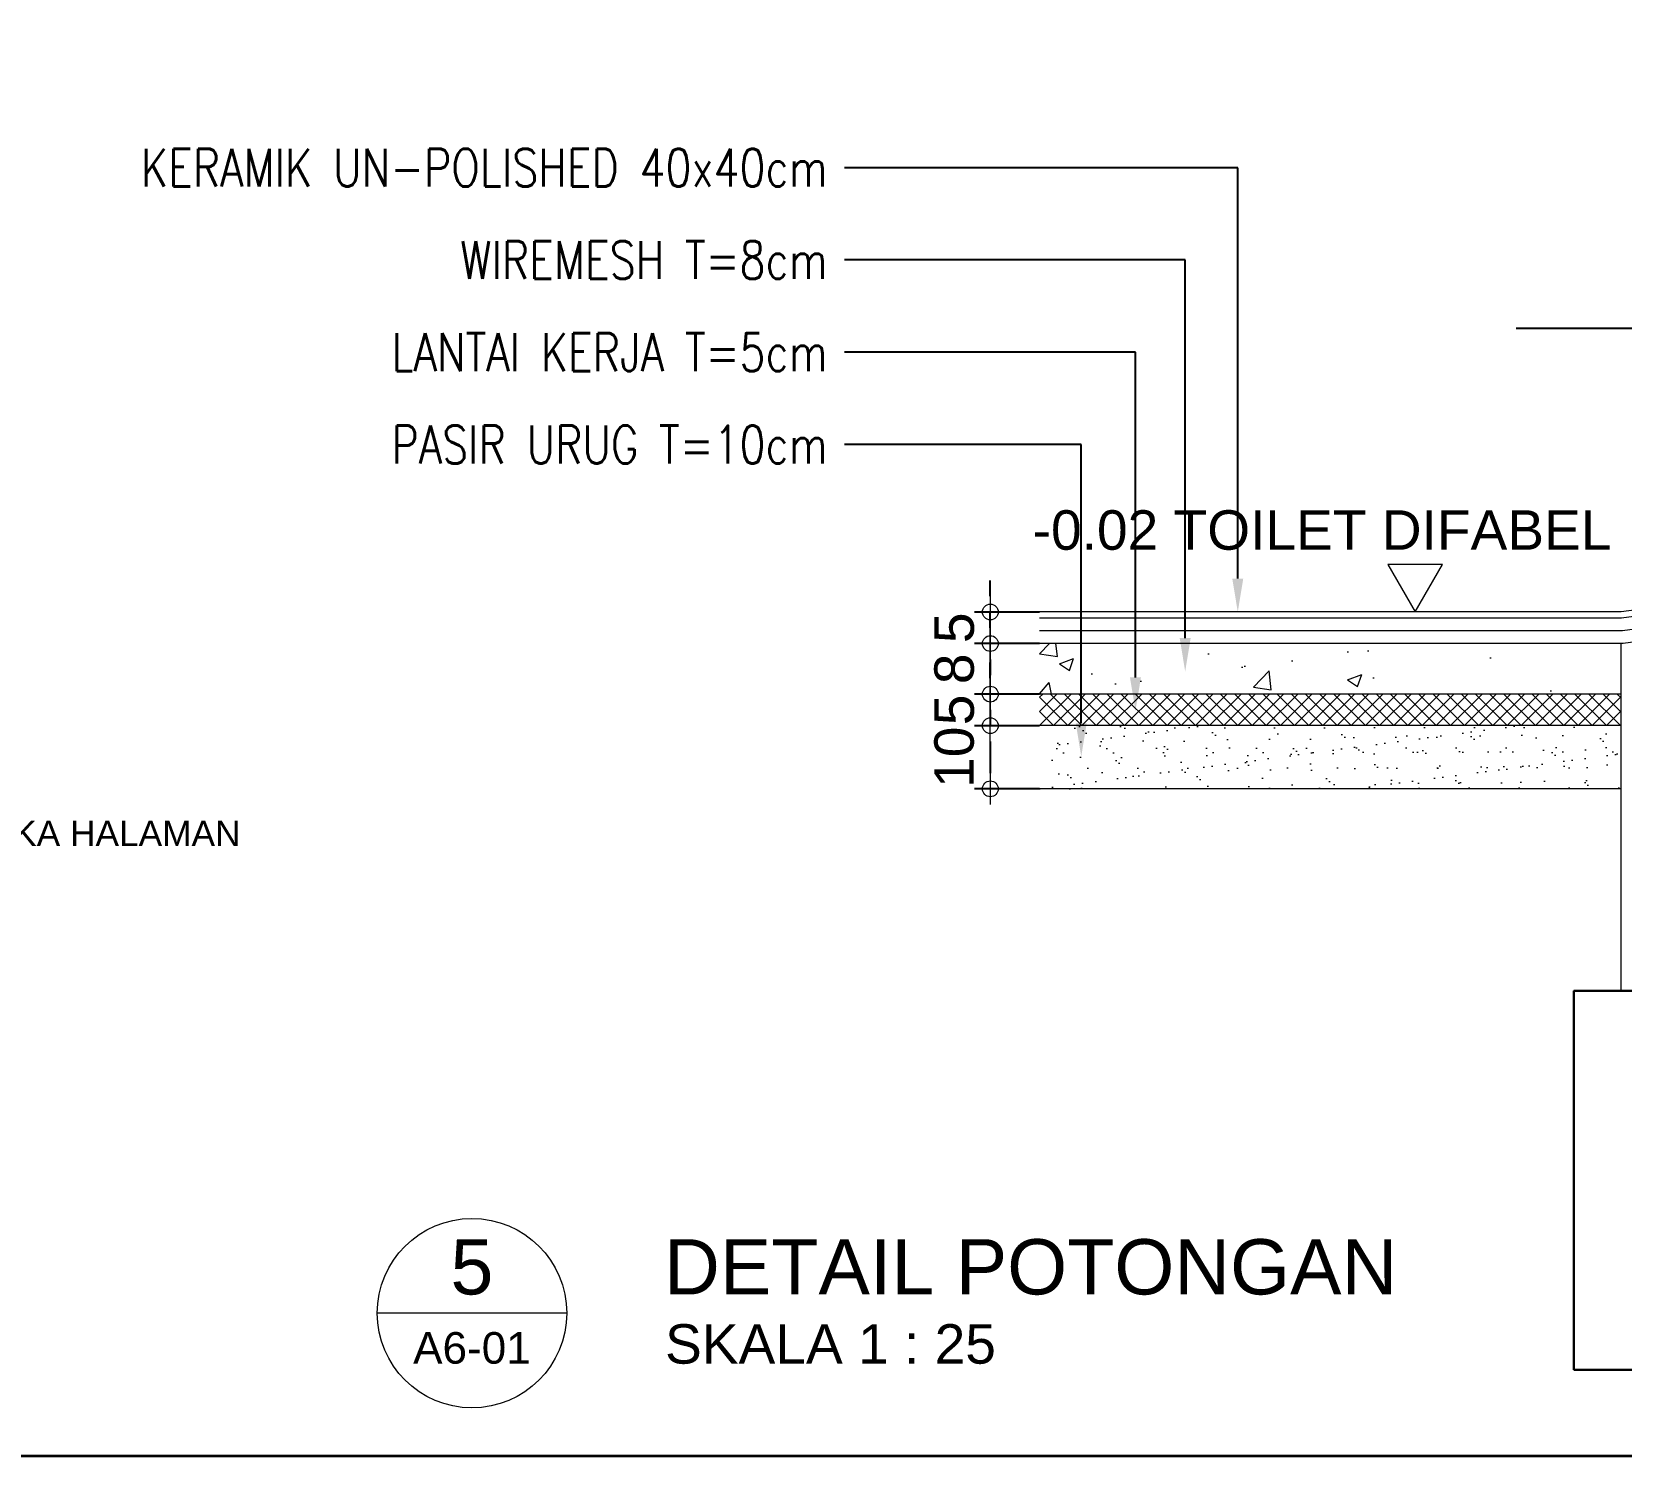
# Model space of a CAD drawing. Header units: millimetres. Extents: x -11 to 1625, y -267 to 180.
# Drawn here: x 1048.51 to 1058.58, y 119 to 128.02 of the extents above; entities that cross this region are included whole.
import ezdxf
from ezdxf import colors
from ezdxf.entities.mleader import LeaderData, LeaderLine
from ezdxf.enums import TextEntityAlignment as Align
from ezdxf.math import Vec2, Vec3

# ---------------------------------------------------------------- set-up
doc = ezdxf.new("R2010")
doc.units = ezdxf.units.MM
doc.linetypes.add('CENTER2', pattern=[1.125, 0.75, -0.125, 0.125, -0.125])
for name, color, linetype, lineweight in [('ARSIR BETON', 47, 'Continuous', 5), ('ARSIR WARNA', 43, 'Continuous', 0), ('blk', 1, 'Continuous', 30), ('dinding', 5, 'Continuous', 15), ('GRS KOP', 1, 'Continuous', 35), ('kop', 7, 'Continuous', 20), ('lan', 7, 'Continuous', 15), ('not', 7, 'Continuous', 20), ('TEXT KETERANGAN', 7, 'Continuous', 9), ('u', 6, 'Continuous', 20)]:
    doc.layers.add(name, color=color, linetype=linetype, lineweight=lineweight)
doc.styles.add('ATTR', font='romans.shx', dxfattribs={"width": 0.8, "height": 1.735066})
doc.styles.add('BARU', font='complex.shx')
doc.styles.add('S', font='SIMPLEX', dxfattribs={"width": 1.1})
doc.styles.get("Standard").update_dxf_attribs({"font": 'ARIALUNI.TTF'})
doc.linetypes.add('BATTING', pattern='A,0.0001,-0.1,[134,ltypeshp.shx,S=0.1,R=0,X=-0.1,Y=0],-0.2,[134,ltypeshp.shx,S=0.1,R=180,X=0.1,Y=0],-0.1', length=0.4001)
doc.dimstyles.new('SK-25', dxfattribs={"dimtxt": 0.25, "dimasz": 0.1, "dimexe": 0.1, "dimexo": 0, "dimgap": 0.1, "dimtad": 1, "dimdec": 0, "dimlfac": 25, "dimzin": 12, "dimdsep": 46, "dimtxsty": 'Standard', "dimblk": 'BULAT', "dimcen": 0.1, "dimclrd": 256, "dimadec": 0, "dimazin": 3, "dimtfac": 1, "dimtdec": 0, "dimtofl": 0, "dimtmove": 0, "dimatfit": 3, "dimldrblk": 'BULAT', "dimfxl": 0, "dimtolj": 1, "dimtzin": 0, "dimarcsym": 0})

# ---------------------------------------------------------------- blocks, each defined once
blk = doc.blocks.new('kop')
at = {"layer": 'GRS KOP'}
blk.add_lwpolyline([(1, 54), (83, 54), (83, 1), (1, 1)], close=True, dxfattribs=at)
at = {"layer": 'kop', "style": 'BARU', "flags": 4}
for p, height in [((73.8, 5.4), 0.35), ((80.303, 5.382), 0.25), ((73.8, 4.9), 0.35), ((80.303, 4.882), 0.25), ((73.8, 4.4), 0.35), ((80.303, 4.382), 0.25)]:
    blk.add_attdef('-', p, '', height=height, dxfattribs=at)
at = {"layer": 'kop', "flags": 4}
for tag, p in [('AR-00', (78.057, 2.648)), ('00', (81.238, 2.647))]:
    blk.add_attdef(tag, text='', height=0.35, dxfattribs=at).set_placement(p, align=Align.MIDDLE)
blk = doc.blocks.new('PEIL')
blk.add_lwpolyline([(-0.188, 0.325), (0.188, 0.325), (0, 0)], close=True)
at = {"style": 'S', "width": 1.1, "flags": 4}
blk.add_attdef('CAT', (0.265, 0.036), '', height=0.2, dxfattribs=at)
blk = doc.blocks.new('Ndtpd')
blk.add_line((0.747, 0), (-0.747, 0))
blk.add_circle((0, 0), 0.747)
at = {"flags": 4}
for tag, height, p in [('NO', 0.5, (0, 0.148)), ('NOLBR', 0.3, (0, -0.398))]:
    blk.add_attdef(tag, text='', height=height, dxfattribs=at).set_placement(p, align=Align.CENTER)
for tag, p, height in [('NDTPD', (1.516, 0.148), 0.5), ('SKALA', (1.523, -0.398), 0.3)]:
    blk.add_attdef(tag, p, '', height=height, dxfattribs=at)
blk = doc.blocks.new('BULAT')
for p, q in [((-1, 0), (1, 0)), ((0, -1), (0, 1))]:
    blk.add_line(p, q)
blk.add_circle((0, 0), 0.5)
blk = doc.blocks.new('*D1227')
at = {"layer": 'Defpoints', "color": 0}
for p in [(1054.897, 123.627), (1054.586, 123.227), (1054.897, 123.227)]:
    blk.add_point(p, dxfattribs=at)
at = {"layer": 'u', "color": 0, "lineweight": -2}
for p, q in [((1054.897, 123.627), (1054.486, 123.627)), ((1054.897, 123.227), (1054.486, 123.227))]:
    blk.add_line(p, q, dxfattribs=at)
at = {"layer": 'u', "lineweight": -2}
blk.add_line((1054.586, 123.527), (1054.586, 123.327), dxfattribs=at)
at = {"layer": 'u', "lineweight": -2, "xscale": 0.1, "yscale": 0.1, "zscale": 0.1}
for p, rotation in [((1054.586, 123.627), 90), ((1054.586, 123.227), 270)]:
    blk.add_blockref('BULAT', p, dxfattribs=dict(at, rotation=rotation))
at = {"layer": 'u', "color": 0, "insert": (1054.358, 123.427), "char_height": 0.25, "attachment_point": 5, "rotation": 90}
blk.add_mtext('\\A1;10', dxfattribs=at)
blk = doc.blocks.new('*D1228')
at = {"layer": 'Defpoints', "color": 0}
for p in [(1054.586, 123.827), (1054.897, 123.827), (1054.897, 123.627)]:
    blk.add_point(p, dxfattribs=at)
at = {"layer": 'u', "lineweight": -2}
for p, q in [((1054.586, 123.927), (1054.586, 124.027)), ((1054.586, 123.527), (1054.586, 123.427))]:
    blk.add_line(p, q, dxfattribs=at)
at = {"layer": 'u', "color": 0, "lineweight": -2}
for p, q in [((1054.897, 123.827), (1054.486, 123.827)), ((1054.897, 123.627), (1054.486, 123.627))]:
    blk.add_line(p, q, dxfattribs=at)
at = {"layer": 'u', "lineweight": -2, "xscale": 0.1, "yscale": 0.1, "zscale": 0.1}
for p, rotation in [((1054.586, 123.827), 270), ((1054.586, 123.627), 90)]:
    blk.add_blockref('BULAT', p, dxfattribs=dict(at, rotation=rotation))
at = {"layer": 'u', "color": 0, "insert": (1054.359, 123.727), "char_height": 0.25, "attachment_point": 5, "rotation": 90}
blk.add_mtext('\\A1;5', dxfattribs=at)
blk = doc.blocks.new('*D1229')
at = {"layer": 'Defpoints', "color": 0}
for p in [(1054.586, 124.147), (1054.897, 124.147), (1054.897, 123.827)]:
    blk.add_point(p, dxfattribs=at)
at = {"layer": 'u', "lineweight": -2}
for p, q in [((1054.586, 124.247), (1054.586, 124.347)), ((1054.586, 123.727), (1054.586, 123.627))]:
    blk.add_line(p, q, dxfattribs=at)
at = {"layer": 'u', "color": 0, "lineweight": -2}
for p, q in [((1054.897, 124.147), (1054.486, 124.147)), ((1054.897, 123.827), (1054.486, 123.827))]:
    blk.add_line(p, q, dxfattribs=at)
at = {"layer": 'u', "lineweight": -2, "xscale": 0.1, "yscale": 0.1, "zscale": 0.1}
for p, rotation in [((1054.586, 124.147), 270), ((1054.586, 123.827), 90)]:
    blk.add_blockref('BULAT', p, dxfattribs=dict(at, rotation=rotation))
at = {"layer": 'u', "color": 0, "insert": (1054.358, 123.987), "char_height": 0.25, "attachment_point": 5, "rotation": 90}
blk.add_mtext('\\A1;8', dxfattribs=at)
blk = doc.blocks.new('*D1230')
at = {"layer": 'Defpoints', "color": 0}
for p in [(1054.586, 124.347), (1054.897, 124.347), (1054.897, 124.147)]:
    blk.add_point(p, dxfattribs=at)
at = {"layer": 'u', "lineweight": -2}
for p, q in [((1054.586, 124.447), (1054.586, 124.547)), ((1054.586, 124.047), (1054.586, 123.947))]:
    blk.add_line(p, q, dxfattribs=at)
at = {"layer": 'u', "color": 0, "lineweight": -2}
for p, q in [((1054.897, 124.347), (1054.486, 124.347)), ((1054.897, 124.147), (1054.486, 124.147))]:
    blk.add_line(p, q, dxfattribs=at)
at = {"layer": 'u', "lineweight": -2, "xscale": 0.1, "yscale": 0.1, "zscale": 0.1}
for p, rotation in [((1054.586, 124.347), 270), ((1054.586, 124.147), 90)]:
    blk.add_blockref('BULAT', p, dxfattribs=dict(at, rotation=rotation))
at = {"layer": 'u', "color": 0, "insert": (1054.359, 124.247), "char_height": 0.25, "attachment_point": 5, "rotation": 90}
blk.add_mtext('\\A1;5', dxfattribs=at)

msp = doc.modelspace()

# ---------------------------------------------------------------- hatches: boundary and pattern name
at = {"layer": 'ARSIR BETON'}
h = msp.add_hatch(dxfattribs=at)
h.set_pattern_fill('AR-CONC', color=256, scale=0.005, style=0)
h.set_pattern_definition([(50, (1054.8974, 123.8273), (0.91092, -0.0797), [0.09525, -1.04775]), (355, (1054.8974, 123.8273), (-0.17621, 0.95528), [0.0762, -0.8382]), (100.45, (1054.9733, 123.8206), (0.73471, 0.87558), [0.08095, -0.89045]), (46.184, (1054.8974, 124.0813), (1.3554, -0.2102), [0.14287, -1.57162]), (96.636, (1055.0104, 124.0638), (1.187, 1.23713), [0.12143, -1.33567]), (351.184, (1054.8974, 124.0813), (1.187, 1.2371), [0.1143, -1.2573]), (21, (1055.0244, 124.0178), (0.75807, -0.51133), [0.09525, -1.04775]), (326, (1055.0244, 124.0178), (0.309, 0.92094), [0.0762, -0.8382]), (71.45, (1055.0876, 123.9752), (1.06708, 0.40961), [0.08095, -0.89045]), (37.5, (1054.89742, 123.82727), (0.015443, 0.422775), [0, -0.82804, 0, -0.8509, 0, -0.841375]), (7.5, (1054.8974, 123.82727), (0.3341, 0.500903), [0, -0.48514, 0, -0.80899, 0, -0.320675]), (327.5, (1054.6142, 123.82727), (0.677953, -0.028644), [0, -0.3175, 0, -0.9906, 0, -1.31445]), (317.5, (1054.4872, 123.8273), (0.74065, 0.12713), [0, -0.41275, 0, -0.65786, 0, -0.93345])])
h.paths.add_polyline_path([(1058.5836781, 124.1472705), (1054.8974198, 124.1472705), (1054.8974198, 123.8272705), (1058.5836781, 123.8272705)])
h = msp.add_hatch(dxfattribs=at)
h.set_pattern_fill('ANSI37', color=256, scale=0.02, style=0)
h.set_pattern_definition([(45, (1054.89742, 123.62727), (-0.0449013, 0.0449013), []), (135, (1054.89742, 123.62727), (-0.0449013, -0.0449013), [])])
h.paths.add_polyline_path([(1058.5836781, 123.8272705), (1054.8974198, 123.8272705), (1054.8974198, 123.6272705), (1058.5836781, 123.6272705)])
h = msp.add_hatch(dxfattribs=at)
h.set_pattern_fill('AR-SAND', color=256, scale=0.004, style=0)
h.set_pattern_definition([(37.5, (1054.89742, 123.22727), (-0.0064, 0.195765), [0, -0.154432, 0, -0.17272, 0, -0.1651]), (7.5, (1054.89742, 123.22727), (0.17981, 0.28673), [0, -0.083312, 0, -0.139192, 0, -0.05334]), (327.5, (1054.77245, 123.22727), (0.316397, 0.000575), [0, -0.0508, 0, -0.18288, 0, -0.23876]), (317.5, (1054.77245, 123.22727), (0.305423, 0.089172), [0, -0.0254, 0, -0.119888, 0, -0.13716])])
h.paths.add_polyline_path([(1058.5836781, 123.6272705), (1054.8974198, 123.6272705), (1054.8974198, 123.2272705), (1058.5836781, 123.2272705)])

# ---------------------------------------------------------------- linework, layer by layer
at = {"linetype": 'CENTER2'}
msp.add_lwpolyline([(1057.9185247, 126.1446943), (1059.9848068, 126.1446943)], dxfattribs=at)
at = {"layer": 'ARSIR WARNA', "linetype": 'BATTING', "ltscale": 0.2}
msp.add_lwpolyline([(1062.7517983, 124.3072705), (1059.1916429, 124.3072705), (1058.5916429, 124.2272705), (1054.8974198, 124.2272705)], dxfattribs=at)
at = {"layer": 'blk'}
msp.add_lwpolyline([(1058.2836781, 119.5472704), (1059.4836781, 119.5472704), (1059.4836781, 121.9472704), (1058.2836781, 121.9472704)], close=True, dxfattribs=at)
at = {"layer": 'dinding'}
msp.add_lwpolyline([(1059.1836781, 124.2255006), (1059.1836781, 121.9472704), (1058.5836781, 121.9472704), (1058.5836781, 124.1472705)], dxfattribs=at)
at = {"layer": 'lan'}
for points in [[(1062.7517983, 124.4272704), (1059.1836781, 124.4272704), (1058.5836781, 124.3472704), (1054.8974198, 124.3472704)], [(1062.7517983, 124.3872704), (1059.186333, 124.3872704), (1058.586333, 124.3072704), (1054.8974198, 124.3072704)], [(1062.7517983, 124.2272705), (1059.1969527, 124.2272705), (1058.5969527, 124.1472705), (1054.8974198, 124.1472705)], [(1058.5836781, 123.8272705), (1054.8974198, 123.8272705)], [(1058.5836781, 123.6272705), (1054.8974198, 123.6272705)], [(1058.5836781, 123.2272705), (1054.8974198, 123.2272705)]]:
    msp.add_lwpolyline(points, dxfattribs=at)

# ---------------------------------------------------------------- block references
at = {"layer": 'kop'}
msp.add_blockref('kop', (995.214162, 118), dxfattribs=at)
at = {"layer": 'not'}
ref = msp.add_blockref('PEIL', (1057.2782435, 124.3472704), dxfattribs=dict(at, xscale=-0.9237604307034012, yscale=0.9237604307034012, zscale=0.9237604307034012))
ref.add_attrib('CAT', '-0.02 TOILET DIFABEL', (1054.8542302, 124.7414336), dxfattribs={"layer": '0', "height": 0.25, "flags": 4})
ref = msp.add_blockref('PEIL', (1047.2068871, 122.6840019), dxfattribs=dict(at, xscale=0.7390083445630039, yscale=0.739008344562822, zscale=0.739008344562826))
ref.add_attrib('CAT', '-0.62 MUKA HALAMAN', (1047.4752035, 122.8650467), dxfattribs={"layer": '0', "height": 0.16, "flags": 4})
ref = msp.add_blockref('Ndtpd', (1051.3015328, 119.9060524), dxfattribs=dict(at, xscale=0.803212851405533, yscale=0.8032128514056467, zscale=0.8032128514056226))
ref.add_attrib('NO', '5', dxfattribs={"layer": '0', "height": 0.35, "flags": 4}).set_placement((1051.3012057, 120.0245783), align=Align.CENTER)
ref.add_attrib('NDTPD', 'DETAIL POTONGAN', (1052.5192175, 120.0245783), dxfattribs={"layer": '0', "height": 0.35, "flags": 4})
ref.add_attrib('NOLBR', 'A6-01', dxfattribs={"layer": '0', "height": 0.2, "flags": 4}).set_placement((1051.3012057, 119.5860825), align=Align.CENTER)
ref.add_attrib('SKALA', 'SKALA 1 : 25', (1052.5250175, 119.5860825), dxfattribs={"layer": '0', "height": 0.25, "flags": 4})

# ---------------------------------------------------------------- dimensions: what is measured, and where the dimension line sits
at = {"layer": 'u'}
for base, p1, p2, picture, middle in [((1054.5857056, 124.3472704), (1054.8974198, 124.1472705), (1054.8974198, 124.3472704), '*D1230', (1054.5857056, 124.2472704)), ((1054.5857056, 124.1472705), (1054.8974198, 123.8272705), (1054.8974198, 124.1472705), '*D1229', (1054.5857056, 123.9872705)), ((1054.5857056, 123.8272705), (1054.8974198, 123.6272705), (1054.8974198, 123.8272705), '*D1228', (1054.5857056, 123.7272705)), ((1054.5857056, 123.2272705), (1054.8974198, 123.6272705), (1054.8974198, 123.2272705), '*D1227', (1054.5857056, 123.4272705))]:
    dim = msp.add_linear_dim(base=base, p1=p1, p2=p2, angle=90, dimstyle='SK-25', dxfattribs=at)
    dim.commit()
    dim.dimension.update_dxf_attribs({"geometry": picture, "text_midpoint": middle, "dimtype": 160})

# ---------------------------------------------------------------- leaders
at = {"layer": 'TEXT KETERANGAN'}
ml = msp.add_multileader_mtext('Standard', dxfattribs=at)
ml.set_content('{\\C90;KERAMIK UN-POLISHED 40x40cm}', color=256, style='ATTR')
ml.set_leader_properties()
ml.build(insert=Vec2(0, 0))
ml.multileader.update_dxf_attribs({"text_left_attachment_type": 2, "text_right_attachment_type": 2, "dogleg_length": 2.367, "arrow_head_size": 0.2110034})
ctx = ml.context
ctx.base_point, ctx.char_height, ctx.arrow_head_size, ctx.landing_gap_size, ctx.plane_origin = Vec3(1048.5961353, 127.1612029), 0.24, 0.2110034, 0.1055017, Vec3(1050.9340295, 126.4378953)
ctx.left_attachment, ctx.right_attachment, ctx.text_align_type = 2, 2, 2
notes = []
notes.append((ctx, [(0, (1, 1, 0), (1056.1540091, 127.1612029), (-1, 0), 2.4920133, [(0, [(1056.1540091, 124.3472704)], 0, [])])]))
ctx.mtext.insert, ctx.mtext.alignment, ctx.mtext.flow_direction = Vec3(1053.5564941, 127.2812029), 3, 5
ml = msp.add_multileader_mtext('Standard', dxfattribs=at)
ml.set_content('{\\C90;WIREMESH T=8cm}', color=256, style='ATTR')
ml.set_leader_properties()
ml.build(insert=Vec2(0, 0))
ml.multileader.update_dxf_attribs({"text_left_attachment_type": 2, "text_right_attachment_type": 2, "dogleg_length": 2.367, "arrow_head_size": 0.2110034})
ctx = ml.context
ctx.base_point, ctx.char_height, ctx.arrow_head_size, ctx.landing_gap_size, ctx.plane_origin = Vec3(1050.8727067, 126.5766989), 0.24, 0.2110034, 0.1055017, Vec3(1050.9340295, 125.8533914)
ctx.left_attachment, ctx.right_attachment, ctx.text_align_type = 2, 2, 2
notes.append((ctx, [(0, (1, 1, 0), (1055.8207785, 126.5766989), (-1, 0), 2.1587827, [(0, [(1055.8207785, 123.9704964)], 0, [])])]))
ctx.mtext.insert, ctx.mtext.alignment, ctx.mtext.flow_direction = Vec3(1053.5564941, 126.6966989), 3, 5
ml = msp.add_multileader_mtext('Standard', dxfattribs=at)
ml.set_content('{\\C90;LANTAI KERJA T=5cm}', color=256, style='ATTR')
ml.set_leader_properties()
ml.build(insert=Vec2(0, 0))
ml.multileader.update_dxf_attribs({"text_left_attachment_type": 2, "text_right_attachment_type": 2, "dogleg_length": 2.367, "arrow_head_size": 0.2110034})
ctx = ml.context
ctx.base_point, ctx.char_height, ctx.arrow_head_size, ctx.landing_gap_size, ctx.plane_origin = Vec3(1050.3607067, 125.9921949), 0.24, 0.2110034, 0.1055017, Vec3(1050.9340295, 125.2688874)
ctx.left_attachment, ctx.right_attachment, ctx.text_align_type = 2, 2, 2
notes.append((ctx, [(0, (1, 1, 0), (1055.5057288, 125.9921949), (-1, 0), 1.843733, [(0, [(1055.5057288, 123.7217647)], 0, [])])]))
ctx.mtext.insert, ctx.mtext.alignment, ctx.mtext.flow_direction = Vec3(1053.5564941, 126.1121949), 3, 5
ml = msp.add_multileader_mtext('Standard', dxfattribs=at)
ml.set_content('{\\C90;PASIR URUG T=10cm}', color=256, style='ATTR')
ml.set_leader_properties()
ml.build(insert=Vec2(0, 0))
ml.multileader.update_dxf_attribs({"text_left_attachment_type": 2, "text_right_attachment_type": 2, "dogleg_length": 2.367, "arrow_head_size": 0.2110034})
ctx = ml.context
ctx.base_point, ctx.char_height, ctx.arrow_head_size, ctx.landing_gap_size, ctx.plane_origin = Vec3(1050.3607067, 125.4076909), 0.24, 0.2110034, 0.1055017, Vec3(1050.9340295, 124.6843834)
ctx.left_attachment, ctx.right_attachment, ctx.text_align_type = 2, 2, 2
notes.append((ctx, [(0, (1, 1, 0), (1055.1621195, 125.4076909), (-1, 0), 1.5001237, [(0, [(1055.1621195, 123.4319047)], 0, [])])]))
ctx.mtext.insert, ctx.mtext.alignment, ctx.mtext.flow_direction = Vec3(1053.5564941, 125.5276909), 3, 5
for ctx, leaders in notes:
    for number, flags, end, landing, length, lines in leaders:
        leader = LeaderData()
        leader.index, (leader.has_last_leader_line, leader.has_dogleg_vector, leader.attachment_direction) = number, flags
        leader.last_leader_point, leader.dogleg_vector, leader.dogleg_length = Vec3(end), Vec3(landing), length
        for number, points, colour, breaks in lines:
            line = LeaderLine()
            line.index, line.vertices, line.color, line.breaks = number, Vec3.list(points), colors.encode_raw_color(colour), breaks
            leader.lines.append(line)
        ctx.leaders.append(leader)

doc.saveas('drawing.dxf')
